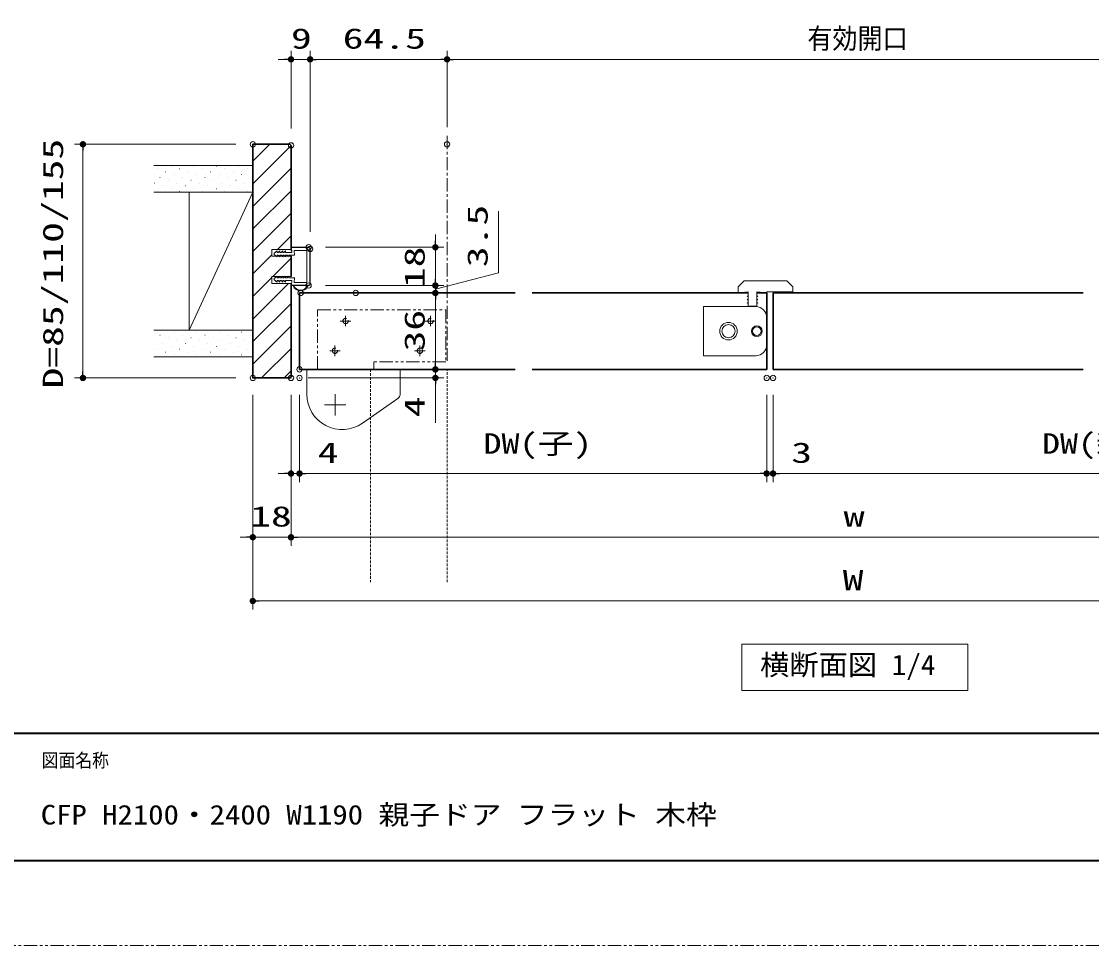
# Model space of a CAD drawing. Units: millimetres, scale not verified. Extents: x -1306 to 1306, y -607 to 607.
# Drawn here: x -883 to -379, y -594 to -159 of the extents above; entities that cross this region are included whole.
import ezdxf
from ezdxf.enums import TextEntityAlignment as Align

# ---------------------------------------------------------------- set-up
doc = ezdxf.new("R2010")
doc.units = ezdxf.units.MM
doc.header["$LTSCALE"] = 5
doc.header["$PDMODE"] = 32
doc.header["$PDSIZE"] = 2.5
for name, pattern in [('USER1', [2.5, 1.25, -0.25, 0.25, -0.25, 0.25, -0.25]), ('USER2', [0.375, 0.25, -0.125]), ('USER3', [2, 1.25, -0.25, 0.25, -0.25])]:
    doc.linetypes.add(name, pattern=pattern)
for name, color, linetype, lineweight in [('0-1_線(白)', 7, 'Continuous', 30), ('0-2_線(水)', 4, 'Continuous', 9), ('0-3_線(黄)', 2, 'Continuous', 15), ('0-6_寸法線', 3, 'Continuous', 13), ('0-7_0', 3, 'Continuous', 25), ('0-8_DEFPOINTS', 7, 'Continuous', 5), ('0-9_点線(黄)', 2, 'USER2', 15), ('0-A_ハッチング', 6, 'Continuous', 9), ('0-B_中心線', 3, 'USER3', 9), ('0-C_陰線', 1, 'USER1', 9), ('0-D_図面枠', 7, 'Continuous', 35)]:
    doc.layers.add(name, color=color, linetype=linetype, lineweight=lineweight)
doc.styles.add('ＭＳ ゴシック', font='')
doc.styles.get('ＭＳ ゴシック').set_extended_font_data('MS Gothic')

# ---------------------------------------------------------------- blocks, each defined once
blk = doc.blocks.new('_DOT')
at = {"layer": '0-7_0'}
blk.add_line((-2.5, 0), (-5, 0), dxfattribs=at)
for points in [[(0, 0), (-2.5, 0), (-2.48, 0.313)], [(0, 0), (-2.48, -0.313), (-2.5, 0)], [(0, 0), (-2.48, 0.313), (-2.421, 0.622)], [(0, 0), (-2.421, -0.622), (-2.48, -0.313)], [(0, 0), (-2.421, 0.622), (-2.324, 0.92)], [(0, 0), (-2.324, -0.92), (-2.421, -0.622)], [(0, 0), (-2.324, 0.92), (-2.191, 1.204)], [(0, 0), (-2.191, -1.204), (-2.324, -0.92)], [(0, 0), (-2.191, 1.204), (-2.023, 1.469)], [(0, 0), (-2.023, -1.469), (-2.191, -1.204)], [(0, 0), (-2.023, 1.469), (-1.822, 1.711)], [(0, 0), (-1.822, -1.711), (-2.023, -1.469)], [(0, 0), (-1.822, 1.711), (-1.594, 1.926)], [(0, 0), (-1.594, -1.926), (-1.822, -1.711)], [(0, 0), (-1.594, 1.926), (-1.34, 2.111)], [(0, 0), (-1.34, -2.111), (-1.594, -1.926)], [(0, 0), (-1.34, 2.111), (-1.064, 2.262)], [(0, 0), (-1.064, -2.262), (-1.34, -2.111)], [(0, 0), (-1.064, 2.262), (-0.773, 2.378)], [(0, 0), (-0.773, -2.378), (-1.064, -2.262)], [(0, 0), (-0.773, 2.378), (-0.468, 2.456)], [(0, 0), (-0.468, -2.456), (-0.773, -2.378)], [(0, 0), (-0.468, 2.456), (-0.157, 2.495)], [(0, 0), (-0.157, -2.495), (-0.468, -2.456)], [(0, 0), (-0.157, 2.495), (0.157, 2.495)], [(0, 0), (0.157, -2.495), (-0.157, -2.495)], [(0, 0), (0.157, 2.495), (0.468, 2.456)], [(0, 0), (0.468, 2.456), (0.773, 2.378)], [(0, 0), (0.773, 2.378), (1.064, 2.262)], [(0, 0), (1.064, 2.262), (1.34, 2.111)], [(0, 0), (1.34, 2.111), (1.594, 1.926)], [(0, 0), (1.594, 1.926), (1.822, 1.711)], [(0, 0), (1.822, 1.711), (2.023, 1.469)], [(0, 0), (2.023, 1.469), (2.191, 1.204)], [(0, 0), (2.191, 1.204), (2.324, 0.92)], [(0, 0), (2.324, 0.92), (2.421, 0.622)], [(0, 0), (2.421, 0.622), (2.48, 0.313)], [(0, 0), (2.48, 0.313), (2.5, 0)], [(0, 0), (0.468, -2.456), (0.157, -2.495)], [(0, 0), (0.773, -2.378), (0.468, -2.456)], [(0, 0), (1.064, -2.262), (0.773, -2.378)], [(0, 0), (1.34, -2.111), (1.064, -2.262)], [(0, 0), (1.594, -1.926), (1.34, -2.111)], [(0, 0), (1.822, -1.711), (1.594, -1.926)], [(0, 0), (2.023, -1.469), (1.822, -1.711)], [(0, 0), (2.191, -1.204), (2.023, -1.469)], [(0, 0), (2.324, -0.92), (2.191, -1.204)], [(0, 0), (2.421, -0.622), (2.324, -0.92)], [(0, 0), (2.48, -0.313), (2.421, -0.622)], [(0, 0), (2.5, 0), (2.48, -0.313)]]:
    blk.add_solid(points, dxfattribs=at)

msp = doc.modelspace()

# ---------------------------------------------------------------- linework, layer by layer
at = {"layer": '0-1_線(白)'}
for p, q in [((-773.923, -216.763), (-756.423, -216.763)), ((-773.923, -326.763), (-773.923, -216.763)), ((-756.423, -216.763), (-755.923, -217.263)), ((-755.923, -217.263), (-755.923, -266.263)), ((-755.923, -269.463), (-755.923, -279.063)), ((-755.923, -282.263), (-755.923, -326.263)), ((-751.923, -286.763), (-650.294, -286.763)), ((-751.923, -322.763), (-751.923, -286.763)), ((-642.294, -286.763), (-540.665, -286.763)), ((-536.551, -286.763), (-531.923, -286.763)), ((-531.923, -286.763), (-531.923, -322.763)), ((-528.923, -286.763), (-528.923, -322.763)), ((-528.923, -286.763), (-382.923, -286.763)), ((-756.423, -326.763), (-773.923, -326.763)), ((-756.423, -326.763), (-755.923, -326.263)), ((-650.294, -322.763), (-751.923, -322.763)), ((-531.923, -322.763), (-642.294, -322.763)), ((-382.923, -322.763), (-528.923, -322.763))]:
    msp.add_line(p, q, dxfattribs=at)
at = {"layer": '0-2_線(水)'}
for p, q in [((-545.294, -283.935), (-542.465, -281.106)), ((-542.465, -281.106), (-522.41, -281.106)), ((-519.581, -283.935), (-522.41, -281.106)), ((-540.665, -286.249), (-540.665, -288.306)), ((-531.923, -286.763), (-536.551, -286.249)), ((-536.551, -286.249), (-536.551, -288.306)), ((-519.581, -286.249), (-531.923, -286.249)), ((-531.923, -286.249), (-531.923, -286.763)), ((-519.581, -283.935), (-519.581, -286.249)), ((-540.665, -288.306), (-541.18, -288.306)), ((-541.18, -288.306), (-540.665, -288.603)), ((-540.665, -289.849), (-541.18, -289.849)), ((-541.18, -289.849), (-540.665, -290.145)), ((-540.665, -291.391), (-541.18, -291.391)), ((-541.18, -291.391), (-540.665, -291.688)), ((-540.665, -288.603), (-540.665, -289.849)), ((-540.665, -290.145), (-540.665, -291.391)), ((-540.665, -291.688), (-540.665, -292.934)), ((-536.551, -288.306), (-536.037, -288.306)), ((-536.037, -288.306), (-536.551, -288.603)), ((-536.551, -289.849), (-536.551, -288.603)), ((-536.551, -288.603), (-536.551, -289.849)), ((-536.551, -289.849), (-536.037, -289.849)), ((-536.037, -289.849), (-536.551, -290.145)), ((-536.551, -290.145), (-536.551, -291.391)), ((-536.551, -291.391), (-536.037, -291.391)), ((-561.75, -293.192), (-561.75, -316.334)), ((-537.066, -293.192), (-561.75, -293.192)), ((-540.665, -292.934), (-536.551, -292.934)), ((-537.066, -316.334), (-561.75, -316.334)), ((-748.511, -322.763), (-748.511, -334.396)), ((-704.511, -334.209), (-704.511, -322.763)), ((-735.123, -334.463), (-735.123, -344.463)), ((-705.648, -336.393), (-722.281, -348.046)), ((-740.123, -339.463), (-730.123, -339.463))]:
    msp.add_line(p, q, dxfattribs=at)
for points in [[(-540.665, -286.249), (-545.294, -286.763), (-545.294, -283.935)], [(-536.037, -291.391), (-536.551, -291.688), (-536.551, -292.934)]]:
    msp.add_lwpolyline(points, dxfattribs=at)
for centre, radius in [((-549.922, -304.763), 4.114), ((-549.922, -304.763), 3.086), ((-536.551, -304.763), 2.571), ((-536.551, -304.763), 2.057)]:
    msp.add_circle(centre, radius, dxfattribs=at)
for centre, radius, start, end in [((-537.066, -298.335), 5.143, 0, 90), ((-537.066, -311.191), 5.143, 270, 0), ((-731.845, -334.396), 16.667, 180, 305.01565), ((-707.178, -334.209), 2.667, 305.01565, 0)]:
    msp.add_arc(centre, radius, start, end, dxfattribs=at)
at = {"layer": '0-3_線(黄)'}
for p, q in [((-820.556, -226.763), (-773.923, -226.763)), ((-820.556, -239.263), (-773.923, -239.263)), ((-773.923, -239.263), (-803.923, -304.263)), ((-803.923, -239.263), (-803.923, -304.263)), ((-820.556, -304.263), (-773.923, -304.263)), ((-820.556, -316.763), (-773.923, -316.763))]:
    msp.add_line(p, q, dxfattribs=at)
msp.add_lwpolyline([(-543.612, -452.135), (-437.234, -452.135), (-437.234, -473.97), (-543.612, -473.97)], close=True, dxfattribs=at)
at = {"layer": '0-6_寸法線'}
for p, q in [((-755.923, -209.263), (-755.923, -172.786)), ((-746.923, -258.06), (-746.923, -172.786)), ((-746.923, -257.963), (-746.923, -172.786)), ((-682.423, -208.763), (-682.423, -172.786)), ((-682.423, -208.763), (-682.423, -172.786)), ((-758.923, -176.786), (-761.923, -176.786)), ((-746.923, -176.786), (-755.923, -176.786)), ((-743.923, -176.786), (-740.923, -176.786)), ((-685.423, -176.786), (-743.923, -176.786)), ((-679.423, -176.786), (-301.423, -176.786)), ((-781.923, -216.763), (-857.923, -216.763)), ((-853.923, -219.763), (-853.923, -323.763)), ((-687.92, -262.263), (-687.92, -259.263)), ((-763.922, -268.013), (-762.433, -266.913)), ((-762.433, -266.913), (-762.433, -267.663)), ((-761.933, -267.663), (-761.133, -266.913)), ((-761.133, -266.913), (-761.133, -267.663)), ((-760.633, -267.663), (-759.833, -266.913)), ((-759.833, -266.913), (-759.833, -267.663)), ((-759.333, -267.663), (-758.533, -266.913)), ((-758.533, -266.913), (-758.533, -267.663)), ((-755.862, -267.065), (-755.921, -265.575)), ((-755.616, -267.663), (-755.772, -265.569)), ((-755.622, -265.263), (-747.621, -265.263)), ((-755.622, -265.413), (-747.621, -265.413)), ((-754.211, -268.963), (-754.373, -266.763)), ((-754.373, -266.763), (-748.421, -266.763)), ((-747.071, -282.563), (-747.071, -265.963)), ((-746.921, -282.563), (-746.921, -265.963)), ((-739.623, -265.263), (-683.92, -265.263)), ((-687.92, -283.263), (-687.92, -265.263)), ((-763.921, -268.613), (-763.922, -268.013)), ((-763.921, -268.613), (-762.433, -269.713)), ((-762.433, -267.663), (-761.933, -267.663)), ((-762.433, -268.963), (-761.933, -268.963)), ((-762.433, -269.713), (-762.433, -268.963)), ((-761.933, -268.963), (-761.133, -269.713)), ((-761.133, -267.663), (-760.633, -267.663)), ((-761.133, -268.963), (-760.633, -268.963)), ((-761.133, -269.713), (-761.133, -268.963)), ((-760.633, -268.963), (-759.833, -269.713)), ((-759.833, -267.663), (-759.333, -267.663)), ((-759.833, -268.963), (-759.333, -268.963)), ((-759.833, -269.713), (-759.833, -268.963)), ((-759.333, -268.963), (-758.533, -269.713)), ((-758.533, -267.663), (-755.616, -267.663)), ((-758.533, -268.963), (-757.746, -268.963)), ((-758.533, -269.713), (-758.533, -268.963)), ((-756.929, -269.618), (-757.746, -268.963)), ((-756.929, -268.963), (-754.206, -268.963)), ((-756.929, -268.97), (-756.929, -269.618)), ((-763.921, -279.913), (-763.922, -280.513)), ((-763.922, -280.513), (-762.433, -281.613)), ((-763.921, -279.913), (-762.433, -278.813)), ((-762.433, -278.813), (-762.433, -279.563)), ((-762.433, -279.563), (-761.933, -279.563)), ((-762.433, -280.863), (-761.933, -280.863)), ((-762.433, -281.613), (-762.433, -280.863)), ((-761.933, -279.563), (-761.133, -278.813)), ((-761.933, -280.863), (-761.133, -281.613)), ((-761.133, -278.813), (-761.133, -279.563)), ((-761.133, -279.563), (-760.633, -279.563)), ((-761.133, -280.863), (-760.633, -280.863)), ((-761.133, -281.613), (-761.133, -280.863)), ((-760.633, -279.563), (-759.833, -278.813)), ((-760.633, -280.863), (-759.833, -281.613)), ((-759.833, -278.813), (-759.833, -279.563)), ((-759.833, -279.563), (-759.333, -279.563)), ((-759.833, -280.863), (-759.333, -280.863)), ((-759.833, -281.613), (-759.833, -280.863)), ((-759.333, -279.563), (-758.533, -278.813)), ((-759.333, -280.863), (-758.533, -281.613)), ((-758.533, -278.813), (-758.533, -279.563)), ((-758.533, -279.563), (-757.746, -279.563)), ((-758.533, -280.863), (-755.616, -280.863)), ((-758.533, -281.613), (-758.533, -280.863)), ((-756.929, -278.908), (-757.746, -279.563)), ((-756.929, -279.556), (-756.929, -278.908)), ((-756.929, -279.563), (-754.206, -279.563)), ((-755.616, -280.863), (-755.772, -282.957)), ((-754.206, -279.563), (-754.373, -281.763)), ((-687.92, -280.263), (-687.92, -277.263)), ((-755.862, -282.261), (-755.921, -282.951)), ((-755.622, -283.113), (-747.621, -283.113)), ((-755.622, -283.263), (-747.621, -283.263)), ((-743.42, -286.763), (-683.92, -286.763)), ((-739.621, -283.263), (-683.92, -283.263)), ((-739.621, -283.263), (-683.92, -283.263)), ((-717.422, -286.763), (-683.92, -286.763)), ((-687.92, -286.763), (-687.92, -283.263)), ((-687.92, -286.763), (-687.92, -283.263)), ((-687.92, -286.263), (-687.92, -289.263)), ((-687.92, -319.763), (-687.92, -289.763)), ((-687.92, -289.763), (-687.92, -292.763)), ((-687.92, -319.763), (-687.92, -316.763)), ((-781.923, -326.763), (-857.923, -326.763)), ((-747.923, -326.763), (-683.92, -326.763)), ((-743.923, -322.763), (-683.92, -322.763)), ((-743.923, -322.763), (-683.92, -322.763)), ((-687.92, -322.763), (-687.92, -326.763)), ((-687.92, -329.763), (-687.92, -347.906)), ((-773.923, -334.763), (-773.923, -405.763)), ((-773.923, -334.763), (-773.923, -435.763)), ((-755.923, -334.763), (-755.923, -405.763)), ((-755.923, -334.763), (-755.923, -405.763)), ((-755.923, -334.763), (-755.923, -375.763)), ((-751.923, -334.763), (-751.923, -375.763)), ((-751.923, -334.763), (-751.923, -375.763)), ((-531.923, -334.763), (-531.923, -375.763)), ((-531.923, -334.763), (-531.923, -375.763)), ((-528.923, -334.763), (-528.923, -375.763)), ((-528.923, -334.763), (-528.923, -375.763)), ((-758.923, -371.763), (-761.923, -371.763)), ((-755.923, -371.763), (-751.923, -371.763)), ((-748.923, -371.763), (-730.78, -371.763)), ((-748.923, -371.763), (-534.923, -371.763)), ((-534.923, -371.763), (-537.923, -371.763)), ((-531.923, -371.763), (-528.923, -371.763)), ((-525.923, -371.763), (-231.923, -371.763)), ((-525.923, -371.763), (-508.256, -371.763)), ((-776.923, -401.763), (-779.923, -401.763)), ((-773.923, -401.763), (-755.923, -401.763)), ((-752.923, -401.763), (-749.923, -401.763)), ((-752.923, -401.763), (-227.923, -401.763)), ((-770.923, -431.763), (-209.923, -431.763))]:
    msp.add_line(p, q, dxfattribs=at)
for points in [[(-687.92, -285.013), (-658.288, -277.212), (-658.288, -248.259)], [(-755.923, -266.263), (-764.923, -266.263), (-764.923, -269.463), (-755.923, -269.463)], [(-754.373, -281.763), (-748.421, -281.763), (-748.421, -266.763)], [(-755.923, -279.063), (-764.923, -279.063), (-764.923, -282.263), (-755.923, -282.263)]]:
    msp.add_lwpolyline(points, dxfattribs=at)
for centre, radius, start, end in [((-755.622, -265.563), 0.3, 90, 182.27472), ((-755.622, -265.563), 0.15, 90, 182.27472), ((-747.621, -265.963), 0.7, 0, 90), ((-747.621, -265.963), 0.55, 0, 90), ((-755.622, -282.963), 0.3, 177.72528, 270), ((-755.622, -282.963), 0.15, 177.72528, 270), ((-751.421, -282.078), 3.686, 198.76352, 341.23648), ((-751.421, -282.087), 3.426, 200.07023, 339.92977), ((-747.621, -282.563), 0.55, 270, 0), ((-747.621, -282.563), 0.7, 270, 0)]:
    msp.add_arc(centre, radius, start, end, dxfattribs=at)
at = {"layer": '0-8_DEFPOINTS'}
for p in [(-746.923, -176.786), (-746.923, -176.786), (-773.923, -216.763), (-755.923, -217.263), (-682.423, -216.763), (-747.623, -265.263), (-746.923, -265.963), (-746.923, -266.06), (-687.92, -265.263), (-747.621, -283.263), (-687.92, -283.263), (-751.42, -286.763), (-725.422, -286.763), (-687.92, -286.763), (-751.923, -322.763), (-687.92, -322.763), (-853.923, -326.763), (-773.923, -326.763), (-773.923, -326.763), (-755.923, -326.763), (-755.923, -326.763), (-751.923, -326.763), (-531.923, -326.763), (-528.923, -326.763), (-751.923, -371.763), (-531.923, -371.763), (-528.923, -371.763), (-755.923, -401.763)]:
    msp.add_point(p, dxfattribs=at)
at = {"layer": '0-9_点線(黄)'}
for p, q in [((-682.423, -322.663), (-718.423, -322.663)), ((-718.423, -322.663), (-718.423, -422.836)), ((-682.423, -422.836), (-682.423, -322.663))]:
    msp.add_line(p, q, dxfattribs=at)
at = {"layer": '0-A_ハッチング'}
for p, q in [((-773.923, -224.792), (-765.894, -216.763)), ((-773.923, -235.399), (-755.923, -217.399)), ((-818.972, -228.384), (-818.922, -228.384)), ((-814.994, -229.71), (-814.944, -229.71)), ((-812.343, -227.058), (-812.293, -227.058)), ((-811.017, -231.036), (-810.967, -231.036)), ((-808.365, -228.384), (-808.315, -228.384)), ((-804.388, -229.71), (-804.338, -229.71)), ((-801.736, -227.058), (-801.686, -227.058)), ((-800.41, -231.036), (-800.36, -231.036)), ((-797.759, -228.384), (-797.709, -228.384)), ((-793.781, -229.71), (-793.731, -229.71)), ((-791.13, -227.058), (-791.08, -227.058)), ((-789.804, -231.036), (-789.754, -231.036)), ((-787.152, -228.384), (-787.102, -228.384)), ((-783.175, -229.71), (-783.125, -229.71)), ((-780.523, -227.058), (-780.473, -227.058)), ((-779.197, -231.036), (-779.147, -231.036)), ((-776.545, -228.384), (-776.495, -228.384)), ((-773.923, -246.005), (-755.923, -228.005)), ((-820.298, -235.013), (-820.248, -235.013)), ((-817.646, -232.362), (-817.596, -232.362)), ((-816.32, -236.339), (-816.27, -236.339)), ((-813.669, -233.688), (-813.619, -233.688)), ((-809.691, -235.013), (-809.641, -235.013)), ((-807.039, -232.362), (-806.989, -232.362)), ((-805.714, -236.339), (-805.664, -236.339)), ((-803.062, -233.688), (-803.012, -233.688)), ((-799.085, -235.013), (-799.035, -235.013)), ((-796.433, -232.362), (-796.383, -232.362)), ((-795.107, -236.339), (-795.057, -236.339)), ((-792.455, -233.688), (-792.405, -233.688)), ((-788.478, -235.013), (-788.428, -235.013)), ((-785.826, -232.362), (-785.776, -232.362)), ((-784.5, -236.339), (-784.45, -236.339)), ((-781.849, -233.688), (-781.799, -233.688)), ((-777.871, -235.013), (-777.821, -235.013)), ((-775.22, -232.362), (-775.17, -232.362)), ((-818.972, -238.991), (-818.922, -238.991)), ((-812.343, -237.665), (-812.293, -237.665)), ((-808.365, -238.991), (-808.315, -238.991)), ((-801.736, -237.665), (-801.686, -237.665)), ((-797.759, -238.991), (-797.709, -238.991)), ((-791.13, -237.665), (-791.08, -237.665)), ((-787.152, -238.991), (-787.102, -238.991)), ((-780.523, -237.665), (-780.473, -237.665)), ((-776.545, -238.991), (-776.495, -238.991)), ((-773.923, -256.612), (-755.923, -238.612)), ((-773.923, -267.219), (-755.923, -249.219)), ((-762.361, -266.263), (-755.923, -259.825)), ((-773.923, -277.825), (-764.923, -268.825)), ((-764.554, -279.063), (-755.923, -270.432)), ((-773.923, -288.432), (-764.923, -279.432)), ((-773.923, -299.038), (-757.148, -282.263)), ((-773.923, -309.645), (-755.923, -291.645)), ((-773.923, -320.252), (-755.923, -302.252)), ((-817.646, -306.608), (-817.596, -306.608)), ((-811.017, -305.282), (-810.967, -305.282)), ((-807.039, -306.608), (-806.989, -306.608)), ((-800.41, -305.282), (-800.36, -305.282)), ((-796.433, -306.608), (-796.383, -306.608)), ((-789.804, -305.282), (-789.754, -305.282)), ((-785.826, -306.608), (-785.776, -306.608)), ((-779.197, -305.282), (-779.147, -305.282)), ((-775.22, -306.608), (-775.17, -306.608)), ((-816.32, -310.585), (-816.27, -310.585)), ((-813.669, -307.934), (-813.619, -307.934)), ((-812.343, -311.911), (-812.293, -311.911)), ((-809.691, -309.26), (-809.641, -309.26)), ((-805.714, -310.585), (-805.664, -310.585)), ((-803.062, -307.934), (-803.012, -307.934)), ((-801.736, -311.911), (-801.686, -311.911)), ((-799.085, -309.26), (-799.035, -309.26)), ((-795.107, -310.585), (-795.057, -310.585)), ((-792.455, -307.934), (-792.405, -307.934)), ((-791.13, -311.911), (-791.08, -311.911)), ((-788.478, -309.26), (-788.428, -309.26)), ((-784.5, -310.585), (-784.45, -310.585)), ((-781.849, -307.934), (-781.799, -307.934)), ((-780.523, -311.911), (-780.473, -311.911)), ((-777.871, -309.26), (-777.821, -309.26)), ((-818.972, -313.237), (-818.922, -313.237)), ((-814.994, -314.563), (-814.944, -314.563)), ((-811.017, -315.889), (-810.967, -315.889)), ((-808.365, -313.237), (-808.315, -313.237)), ((-804.388, -314.563), (-804.338, -314.563)), ((-800.41, -315.889), (-800.36, -315.889)), ((-797.759, -313.237), (-797.709, -313.237)), ((-793.781, -314.563), (-793.731, -314.563)), ((-789.804, -315.889), (-789.754, -315.889)), ((-787.152, -313.237), (-787.102, -313.237)), ((-783.175, -314.563), (-783.125, -314.563)), ((-779.197, -315.889), (-779.147, -315.889)), ((-776.545, -313.237), (-776.495, -313.237)), ((-769.828, -326.763), (-755.923, -312.858)), ((-759.221, -326.763), (-755.923, -323.465))]:
    msp.add_line(p, q, dxfattribs=at)
at = {"layer": '0-B_中心線'}
msp.add_line((-682.423, -212.763), (-682.423, -318.663), dxfattribs=at)
at = {"layer": '0-C_陰線'}
for p, q in [((-727.723, -299.963), (-732.723, -299.963)), ((-730.223, -302.463), (-730.223, -297.463)), ((-687.723, -299.963), (-692.723, -299.963)), ((-690.223, -302.463), (-690.223, -297.463)), ((-735.223, -316.463), (-735.223, -311.463)), ((-695.223, -316.463), (-695.223, -311.463)), ((-732.723, -313.963), (-737.723, -313.963)), ((-692.723, -313.963), (-697.723, -313.963))]:
    msp.add_line(p, q, dxfattribs=at)
at = {"layer": '0-C_陰線', "color": 4}
msp.add_line((387.036, -594), (-1292.964, -594), dxfattribs=at)
at = {"layer": '0-C_陰線'}
msp.add_lwpolyline([(-743.473, -322.763), (-743.473, -294.713), (-682.973, -294.713), (-682.973, -319.213), (-716.973, -319.213), (-716.973, -322.763)], dxfattribs=at)
for centre in [(-730.223, -299.963), (-690.223, -299.963), (-735.223, -313.963), (-695.223, -313.963)]:
    msp.add_circle(centre, 1.25, dxfattribs=at)
at = {"layer": '0-D_図面枠'}
msp.add_line((-1252.964, -494), (347.036, -494), dxfattribs=at)
msp.add_lwpolyline([(-1252.964, -554), (347.036, -554), (347.036, 554), (-1252.964, 554)], close=True, dxfattribs=at)

# ---------------------------------------------------------------- block references
at = {"layer": '0-6_寸法線', "xscale": 0.6, "yscale": 0.6}
for p in [(-755.923, -176.786), (-682.423, -176.786), (-755.923, -371.763), (-531.923, -371.763), (-531.923, -371.763), (-773.923, -401.763)]:
    msp.add_blockref('_DOT', p, dxfattribs=at)
for p, rotation in [((-746.923, -176.786), 180), ((-746.923, -176.786), 180), ((-682.423, -176.786), 180), ((-853.923, -216.763), 90), ((-687.92, -265.263), 270), ((-687.92, -283.263), 270), ((-687.92, -283.263), 90), ((-687.92, -286.763), 90), ((-687.92, -286.763), 90), ((-687.92, -322.763), 270), ((-687.92, -322.763), 270), ((-853.923, -326.763), 270), ((-687.92, -326.763), 90), ((-751.923, -371.763), 180), ((-751.923, -371.763), 180), ((-528.923, -371.763), 180), ((-528.923, -371.763), 180), ((-755.923, -401.763), 180), ((-755.923, -401.763), 180), ((-773.923, -431.763), 180)]:
    msp.add_blockref('_DOT', p, dxfattribs=dict(at, rotation=rotation))

# ---------------------------------------------------------------- texts
at = {"layer": '0-3_線(黄)', "style": 'ＭＳ ゴシック', "width": 1.05}
msp.add_text('横断面図 1/4', height=9.621, dxfattribs=at).set_placement((-535.057, -469.513), align=Align.BOTTOM_LEFT)
at = {"layer": '0-6_寸法線', "style": 'ＭＳ ゴシック'}
for s, height, width, p in [('有効開口', 9.621, 0.9, (-512.787, -174.636)), ('9', 9.604, 1.5, (-755.947, -174.636)), ('64.5', 9.604, 1.5, (-731.578, -174.636)), ('DW(子)', 9.604, 1.3, (-665.304, -365.328)), ('DW(親)', 9.604, 1.3, (-402.304, -365.328)), ('4', 9.604, 1.5, (-743.351, -369.613)), ('3', 9.604, 1.5, (-520.352, -369.613)), ('18', 9.604, 1.5, (-775.161, -399.613)), ('w', 9.604, 1.5, (-495.661, -399.613)), ('W', 9.604, 1.5, (-496.137, -429.613))]:
    msp.add_text(s, height=height, dxfattribs=dict(at, width=width)).set_placement(p, align=Align.BOTTOM_LEFT)
at = {"layer": '0-6_寸法線', "style": 'ＭＳ ゴシック', "width": 1.5}
for s, p in [('D=85/110/155', (-860.358, -331.763)), ('3.5', (-660.437, -274.64)), ('18', (-690.07, -284.501)), ('36', (-690.07, -314.287)), ('4', (-690.07, -345.334))]:
    msp.add_text(s, height=9.604, rotation=90, dxfattribs=at).set_placement(p, align=Align.BOTTOM_LEFT)
at = {"layer": '0-D_図面枠', "style": 'ＭＳ ゴシック'}
for s, height, width, p in [('図面名称', 6.452, 0.9, (-873.367, -511.963)), ('CFP H2100・2400 W1190 親子ドア フラット 木枠', 9.236, 1.15, (-873.76, -539.776))]:
    msp.add_text(s, height=height, dxfattribs=dict(at, width=width)).set_placement(p, align=Align.BOTTOM_LEFT)

doc.saveas('drawing.dxf')
